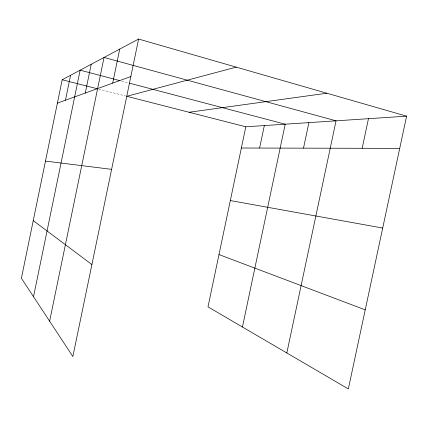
<?xml version="1.0" encoding="UTF-8"?>
<svg xmlns="http://www.w3.org/2000/svg" width="428" height="428" viewBox="0 0 428 428"><rect width="100%" height="100%" fill="white"/><g stroke="black" fill="none" stroke-linecap="round" stroke-linejoin="round"><path stroke-width="0.32" stroke-dasharray="2.14 1.6" d="M98.836 89.142L125.511 95.979M121.67 81.117L128.678 82.962"/><path stroke-width="0.64" d="M138.597 39.05L62.194 79.752L21.4 278.259L72.856 356.535L138.597 39.05L406.6 116.165L348.333 388.95L208.008 306.86L245.811 126.8L406.6 116.165M65.452 100.232L70.583 75.285M33.523 296.7L80.159 70.181L119.76 80.614M85.268 93.058L91.196 64.302M49.621 321.193L104.052 57.454L336.044 120.83L286.83 352.972M112.687 83.128L119.717 49.108M259.603 148.056L264.333 125.575M242.441 327.003L285.203 124.195L129.315 83.134M303.505 148.152L308.904 122.627M362.174 148.281L368.465 118.684M57.384 103.153L130.829 76.558M236.203 67.132L126.784 96.3L245.811 126.8M189.085 112.264L326.864 93.218M241.36 148.013L399.72 148.366M45.48 161.094L111.617 169.349M230.328 200.561L382.702 228.054M62.194 79.752L97.563 88.815M218.986 254.569L365.228 309.851M33.245 220.629L91.902 264.541"/></g></svg>
